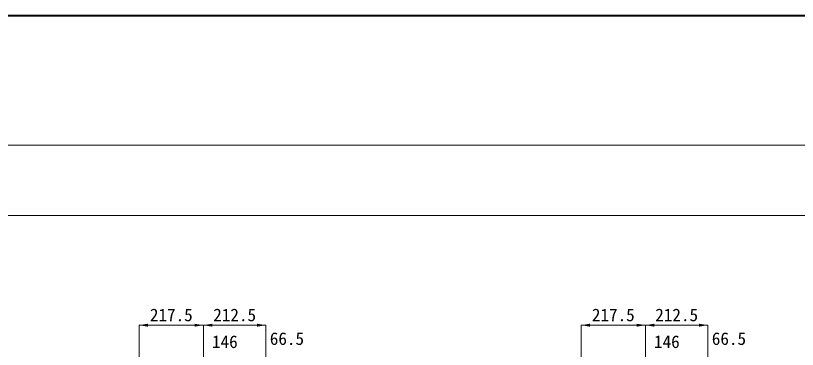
# Model space of a CAD drawing. Units: millimetres at full size. Extents: x -1934 to 78146, y -143454 to -112471.
# Drawn here: x 22764 to 25416, y -132243 to -131108 of the extents above; entities that cross this region are included whole.
import ezdxf
from ezdxf.enums import TextEntityAlignment as Align

# ---------------------------------------------------------------- set-up
doc = ezdxf.new("R2010")
doc.units = ezdxf.units.MM
doc.header["$LTSCALE"] = 23
doc.layers.add('図枠', color=7, linetype='Continuous', lineweight=5)
doc.layers.add('寸法線', color=7, linetype='Continuous', lineweight=13)
doc.styles.add('ＭＳ ゴシック', font='')
doc.styles.get('ＭＳ ゴシック').set_extended_font_data('MS Gothic')

# ---------------------------------------------------------------- blocks, each defined once
blk = doc.blocks.new('filled_arrow')
at = {"color": 0, "linetype": 'Continuous', "lineweight": -2}
blk.add_solid([(7.5, 1.25), (0, 0), (7.5, -1.25)], dxfattribs=at)

msp = doc.modelspace()

# ---------------------------------------------------------------- linework, layer by layer
at = {"layer": '図枠', "lineweight": 40}
msp.add_line((11545.54, -131107.98), (27145.54, -131107.98), dxfattribs=at)
at = {"layer": '図枠', "lineweight": 13}
for p, q in [((12145.54, -131547.98), (26545.54, -131547.98)), ((12145.54, -131547.98), (26545.54, -131547.98)), ((12145.54, -131547.98), (26545.54, -131547.98)), ((12145.54, -131787.98), (26545.54, -131787.98)), ((12145.54, -131787.98), (26545.54, -131787.98)), ((12145.54, -131787.98), (26545.54, -131787.98))]:
    msp.add_line(p, q, dxfattribs=at)
at = {"layer": '寸法線'}
for p, q in [((23183.15, -132160.39), (23400.65, -132160.39)), ((23183.15, -132414.06), (23183.15, -132160.39)), ((23400.65, -132348.06), (23400.65, -132160.39)), ((23400.65, -132160.39), (23613.15, -132160.39)), ((23400.65, -132348.06), (23400.65, -132160.39)), ((23613.15, -132404.06), (23613.15, -132160.39)), ((24683.15, -132160.39), (24900.65, -132160.39)), ((24683.15, -132414.06), (24683.15, -132160.39)), ((24900.65, -132348.06), (24900.65, -132160.39)), ((24900.65, -132160.39), (25113.15, -132160.39)), ((24900.65, -132348.06), (24900.65, -132160.39)), ((25113.15, -132404.06), (25113.15, -132160.39))]:
    msp.add_line(p, q, dxfattribs=at)

# ---------------------------------------------------------------- block references
at = {"layer": '寸法線', "xscale": 4, "yscale": 4}
for p in [(23183.15, -132160.39), (23400.65, -132160.39), (24683.15, -132160.39), (24900.65, -132160.39)]:
    msp.add_blockref('filled_arrow', p, dxfattribs=at)
at = {"layer": '寸法線', "xscale": 4, "yscale": 4, "rotation": 180}
for p in [(23400.65, -132160.39), (23613.15, -132160.39), (24900.65, -132160.39), (25113.15, -132160.39)]:
    msp.add_blockref('filled_arrow', p, dxfattribs=at)

# ---------------------------------------------------------------- texts
at = {"layer": '寸法線', "style": 'ＭＳ ゴシック'}
for s, p in [('217.5', (23291.9, -132125.39)), ('212.5', (23506.9, -132125.39)), ('217.5', (24791.9, -132125.39)), ('212.5', (25006.9, -132125.39)), ('66.5', (23684.32, -132206.08)), ('66.5', (25184.32, -132206.08)), ('146', (23473.65, -132216.61)), ('146', (24973.65, -132216.61))]:
    msp.add_text(s, height=42.72, dxfattribs=at).set_placement(p, align=Align.MIDDLE_CENTER)

doc.saveas('drawing.dxf')
